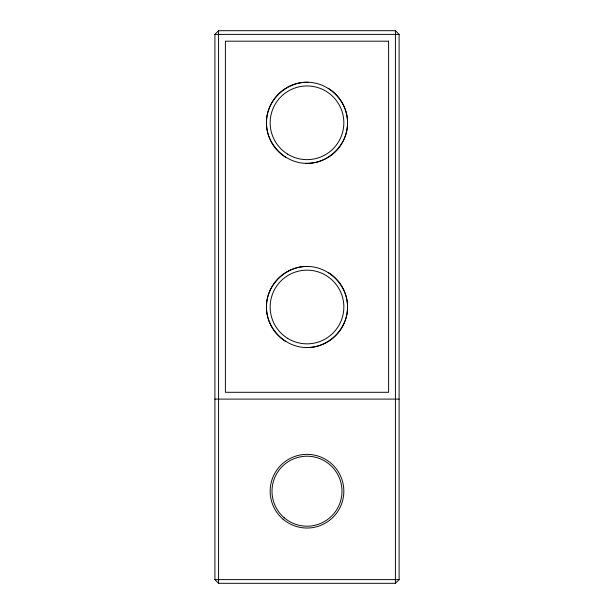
<?xml version="1.0" encoding="UTF-8"?>
<svg xmlns="http://www.w3.org/2000/svg" width="614" height="614" viewBox="0 0 614 614"><rect width="100%" height="100%" fill="white"/><g stroke="black" fill="none" stroke-linecap="round" stroke-linejoin="round"><path stroke-width="0.92" d="M214.9 34.384L218.584 30.7L395.416 30.7L399.1 34.384L399.1 579.616L395.416 583.3L218.584 583.3L214.9 579.616L214.9 34.384L399.1 34.384M308.228 82.261C286.538 81.47 266.983 99.875 266.461 121.572C265.67 143.262 284.075 162.817 305.772 163.339C327.462 164.13 347.017 145.725 347.539 124.028C348.33 102.338 329.925 82.783 308.228 82.261A40.555 40.555 0 0 0 285.671 157.291M308.228 266.461C286.538 265.67 266.983 284.075 266.461 305.772C265.67 327.462 284.075 347.017 305.772 347.539C327.462 348.33 347.017 329.925 347.539 308.228C348.33 286.538 329.925 266.983 308.228 266.461A40.555 40.555 0 0 0 285.671 341.491M214.9 399.1L399.1 399.1M214.9 579.616L399.1 579.616M395.416 30.7L395.416 583.3M218.584 30.7L218.584 583.3M328.329 272.509A40.555 40.555 0 0 1 305.772 347.539M328.329 88.309A40.555 40.555 0 0 1 305.772 163.339M388.608 41.192L225.392 41.192L225.392 392.292L388.608 392.292L388.608 41.192M284.29 517.832A34.998 34.998 0 0 0 341.415 497.555A34.998 34.998 0 0 0 295.296 458.221A34.998 34.998 0 0 0 284.29 517.832M283.092 519.229A36.84 36.84 0 0 0 343.226 497.885A36.84 36.84 0 0 0 294.682 456.478A36.84 36.84 0 0 0 283.092 519.229M287.621 338.329A36.84 36.84 0 0 0 343.825 308.113A36.84 36.84 0 0 0 289.555 274.55A36.84 36.84 0 0 0 287.621 338.329M287.621 154.129A36.84 36.84 0 0 0 343.825 123.913A36.84 36.84 0 0 0 289.555 90.35A36.84 36.84 0 0 0 287.621 154.129"/></g></svg>
